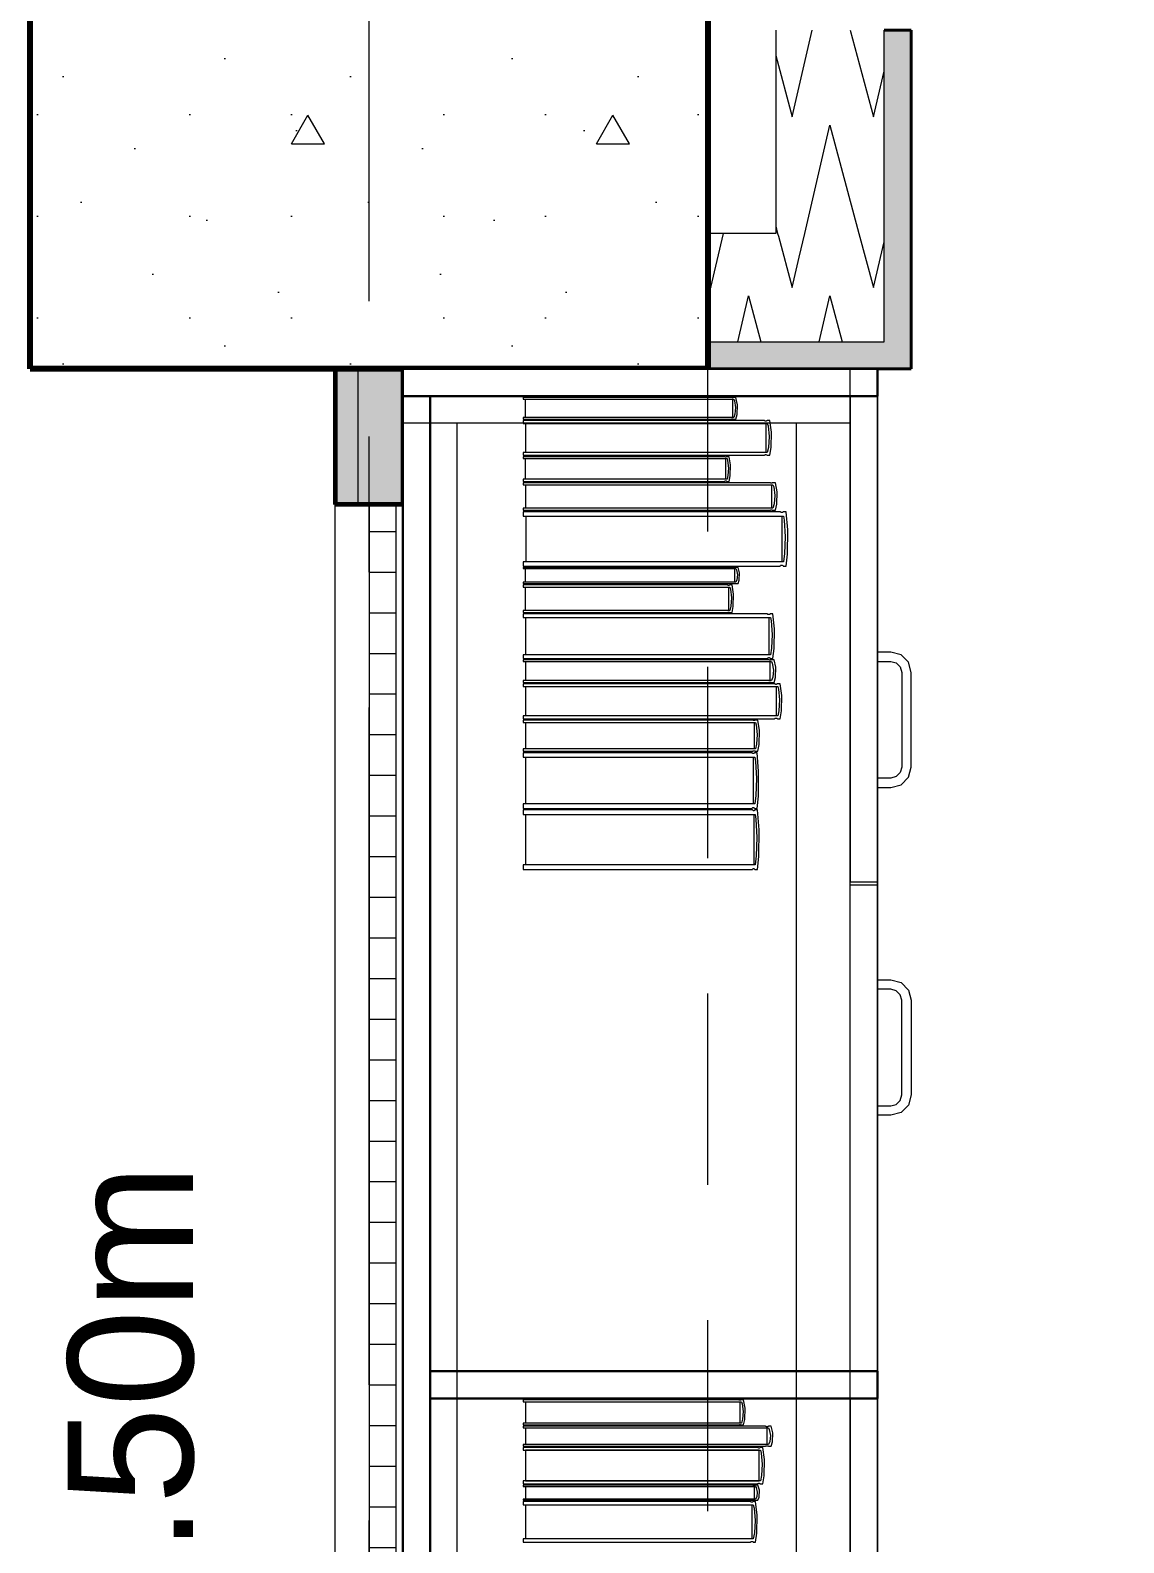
# Model space of a CAD drawing. Header units: inches. Extents: x -38 to 5698, y -33 to 92.
# Drawn here: x 122.57 to 123.377, y 38.133 to 39.25 of the extents above; entities that cross this region are included whole.
import ezdxf

# ---------------------------------------------------------------- set-up
doc = ezdxf.new("R2010")
doc.units = ezdxf.units.IN
doc.header["$MEASUREMENT"] = 0
doc.set_wipeout_variables(frame=1)
for name, pattern in [('Hidden Line', [0.195611, 0.141111, -0.0545]), ('Punto & Raya', [0.65, 0.5, -0.075, 0, -0.075]), ('Wipeout_Contour', [1, 0, -1])]:
    doc.linetypes.add(name, pattern=pattern)
for name, color, linetype in [('02 _ ARQ _ ALB _ Ejes Generales', 7, 'Continuous'), ('02 _ ARQ _ ZON _ Espacio.3D', 7, 'Continuous'), ('08 _ STR _ EXT _ 06 Columnas', 7, 'Continuous'), ('08 _ STR _ EXT _ 09 Vigas', 7, 'Continuous'), ('Acabado - Muros', 7, 'Continuous'), ('Estructura - 04 MURO', 253, 'Continuous'), ('Interior - Mobiliario', 7, 'Continuous'), ('Notas - Etiquetas', 251, 'Continuous')]:
    doc.layers.add(name, color=color, linetype=linetype)
doc.styles.add('Estilo_Generado_4', font='swisse.ttf')

# ---------------------------------------------------------------- blocks, each defined once
blk = doc.blocks.new('*X41', base_point=(804.059, 0))
at = {"layer": 'Estructura - 04 MURO', "color": 9, "linetype": 'Continuous', "lineweight": 5}
for p, q in [((834.681, 39.098), (834.6912, 39.06)), ((834.6912, 39.06), (834.6964, 39.0826)), ((834.7111, 39.02), (834.719, 39.0539)), ((834.719, 39.0539), (834.7281, 39.02))]:
    blk.add_line(p, q, dxfattribs=at)
blk = doc.blocks.new('*X42', base_point=(804.059, 0))
at = {"layer": 'Estructura - 04 MURO', "color": 9, "linetype": 'Continuous', "lineweight": 5}
for p, q in [((834.6804, 39.1), (834.681, 39.098)), ((834.6964, 39.0826), (834.7005, 39.1)), ((834.7404, 39.1), (834.7512, 39.06)), ((834.7512, 39.06), (834.759, 39.0938))]:
    blk.add_line(p, q, dxfattribs=at)
blk = doc.blocks.new('*X43', base_point=(804.059, 0))
at = {"layer": 'Estructura - 04 MURO', "color": 9, "linetype": 'Continuous', "lineweight": 5}
for p, q in [((834.6912, 39.186), (834.706, 39.25)), ((834.734, 39.25), (834.7512, 39.186)), ((834.679, 39.2314), (834.6912, 39.186)), ((834.7512, 39.186), (834.759, 39.2198)), ((834.7005, 39.1), (834.719, 39.1799)), ((834.719, 39.1799), (834.7404, 39.1)), ((834.679, 39.1054), (834.6804, 39.1))]:
    blk.add_line(p, q, dxfattribs=at)
blk = doc.blocks.new('*X44', base_point=(804.059, 0))
at = {"layer": 'Estructura - 04 MURO', "color": 9, "linetype": 'Continuous', "lineweight": 5}
for p, q in [((834.6312, 39.06), (834.6405, 39.1)), ((834.629, 39.068), (834.6312, 39.06)), ((834.6511, 39.02), (834.659, 39.0539)), ((834.659, 39.0539), (834.6681, 39.02))]:
    blk.add_line(p, q, dxfattribs=at)

msp = doc.modelspace()

# ---------------------------------------------------------------- hatches: boundary and pattern name
at = {"layer": '08 _ STR _ EXT _ 06 Columnas', "linetype": 'Continuous', "lineweight": 9}
h = msp.add_hatch(dxfattribs=at)
h.set_pattern_fill('HORMIGÓN_EN_MASA_0002', style=0, pattern_type=2)
h.set_pattern_definition([(0, (92.5, 3e-09), (0, 0.3897114), [0.024375, -0.200625]), (0, (92.6125, 0.19486), (0, 0.3897114), [0.024375, -0.200625]), (60, (92.5, 3e-09), (-0.3375, 0.1948557), [0.024375, -0.200625]), (60, (92.725, 3e-09), (-0.3375, 0.1948557), [0.024375, -0.200625]), (120, (92.5244, 3e-09), (0.3375, 0.1948557), [0.024375, -0.200625]), (120, (92.7494, 3e-09), (0.3375, 0.1948557), [0.024375, -0.200625]), (0, (92.500015, 0.0375), (0, 0.075), [0, -0.075, 0, -0.1125]), (45, (92.537515, 0.0375), (-0.05303301, 0.05303301), [0, -0.05625, 0, -0.09375])])
h.paths.add_polyline_path([(122.57, 39), (123.07, 39), (123.07, 39.4), (123.47, 39.4), (123.47, 39.9), (122.57, 39.9)])
at = {"layer": 'Estructura - 04 MURO', "linetype": 'Continuous', "lineweight": 9}
for points in [[(123.22, 39.02), (123.22, 39.25), (123.2, 39.25), (123.2, 39.02)], [(123.2, 39.02), (123.07, 39.02), (123.07, 39), (123.2, 39)], [(123.2, 39.02), (123.2, 39), (123.22, 39)], [(123.2, 39.02), (123.22, 39), (123.22, 39.02)]]:
    msp.add_hatch(color=252, dxfattribs=at).paths.add_polyline_path(points)

# ---------------------------------------------------------------- linework, layer by layer
at = {"layer": '02 _ ARQ _ ZON _ Espacio.3D', "color": 254, "linetype": 'Continuous', "lineweight": 0, "flags": 128}
for points in [[(115.57, 30.8002), (116.07, 30.8001), (116.07, 30.2), (116.67, 30.1999), (116.67, 29.7), (122.57, 29.7), (122.57, 30.2), (122.57, 30.6), (122.812, 30.6), (122.812, 39), (122.57, 39), (122.57, 39.75), (116.07, 39.75), (116.07, 39.65), (116.07, 39), (115.57, 39)], [(136.57, 39.4), (130.07, 39.4), (130.07, 39), (129.57, 39), (129.57, 39.4), (129.37, 39.4), (129.37, 39.65), (126.5479, 39.65), (126.5479, 39.4), (123.07, 39.4), (123.07, 39), (122.845, 39), (122.845, 30.6), (123.07, 30.6), (123.07, 30.1999), (123.07, 29.75), (129.57, 29.75), (129.57, 30.6), (130.07, 30.6), (130.07, 29.75), (135.97, 29.75)]]:
    msp.add_lwpolyline(points, dxfattribs=at)
at = {"layer": '08 _ STR _ EXT _ 06 Columnas', "color": 7, "linetype": 'Continuous', "lineweight": 80, "flags": 128}
msp.add_lwpolyline([(122.57, 39), (122.57, 39.9), (123.47, 39.9), (123.47, 39.4), (123.07, 39.4), (123.07, 39)], close=True, dxfattribs=at)
at = {"layer": 'Acabado - Muros', "color": 7, "linetype": 'Continuous', "lineweight": 60}
msp.add_line((122.845, 39), (122.795, 39), dxfattribs=at)
at = {"layer": 'Estructura - 04 MURO', "color": 143, "linetype": 'Continuous', "lineweight": 5}
for p, q in [((123.2, 39.1), (123.2, 39.25)), ((123.2, 39.02), (123.2, 39.1)), ((123.07, 39.02), (123.12, 39.02)), ((123.12, 39.02), (123.2, 39.02)), ((123.12, 39.02), (123.2, 39.02))]:
    msp.add_line(p, q, dxfattribs=at)
at = {"layer": 'Estructura - 04 MURO', "color": 143, "linetype": 'Continuous', "lineweight": 5, "flags": 128}
for points in [[(123.12, 39.25), (123.12, 39.1)], [(123.12, 39.1), (123.07, 39.1)]]:
    msp.add_lwpolyline(points, dxfattribs=at)
at = {"layer": 'Estructura - 04 MURO', "color": 7, "linetype": 'Continuous', "lineweight": 40, "flags": 128}
for points in [[(123.22, 39.25), (123.2, 39.25)], [(123.22, 39), (123.22, 39.25)], [(123.07, 39), (123.2, 39)], [(123.22, 39), (123.2, 39)]]:
    msp.add_lwpolyline(points, dxfattribs=at)
at = {"layer": 'Interior - Mobiliario', "color": 175, "linetype": 'Continuous', "lineweight": 13}
for p, q in [((122.865, 38.98), (122.865, 37.52)), ((123.175, 38.98), (122.865, 38.98)), ((123.175, 37.52), (123.175, 38.98)), ((123.0903, 38.9715), (123.0899, 38.9666)), ((123.0916, 38.9664), (123.0918, 38.9736)), ((123.135, 38.96), (122.885, 38.96)), ((123.0891, 38.9642), (122.9337, 38.9642)), ((122.9337, 38.9642), (122.9337, 38.9629)), ((122.9337, 38.9629), (123.0873, 38.9629)), ((123.1116, 38.9619), (122.9337, 38.9619)), ((122.9337, 38.9619), (122.9337, 38.9598)), ((122.9337, 38.9598), (123.1138, 38.9598)), ((122.9355, 38.9598), (122.9355, 38.9383)), ((123.0873, 38.9629), (123.0874, 38.963)), ((123.0874, 38.963), (123.0876, 38.9631)), ((123.0876, 38.9631), (123.0878, 38.9631)), ((123.0878, 38.9631), (123.088, 38.9632)), ((123.088, 38.9632), (123.0883, 38.9632)), ((123.0883, 38.9632), (123.0885, 38.9631)), ((123.0885, 38.9631), (123.0887, 38.963)), ((123.0887, 38.963), (123.0889, 38.9629)), ((123.0889, 38.9629), (123.089, 38.9629)), ((123.089, 38.9629), (123.0907, 38.9629)), ((123.0899, 38.9666), (123.0891, 38.9642)), ((123.0907, 38.9629), (123.0916, 38.9664)), ((123.1117, 38.9618), (123.1116, 38.9619)), ((123.112, 38.9616), (123.1117, 38.9618)), ((123.1122, 38.9615), (123.112, 38.9616)), ((123.1125, 38.9615), (123.1122, 38.9615)), ((123.1128, 38.9615), (123.1125, 38.9615)), ((123.113, 38.9615), (123.1128, 38.9615)), ((123.1129, 38.9383), (123.1129, 38.9598)), ((123.1133, 38.9616), (123.113, 38.9615)), ((123.1135, 38.9617), (123.1133, 38.9616)), ((123.1137, 38.9619), (123.1135, 38.9617)), ((123.1156, 38.9619), (123.1137, 38.9619)), ((123.1138, 38.9598), (123.1144, 38.9579)), ((123.1144, 38.9579), (123.1151, 38.95)), ((123.1169, 38.9533), (123.1156, 38.9619)), ((123.175, 38.96), (123.135, 38.96)), ((123.1151, 38.95), (123.1147, 38.9421)), ((123.1166, 38.9419), (123.1169, 38.9533)), ((123.1138, 38.9383), (122.9337, 38.9383)), ((122.9337, 38.9383), (122.9337, 38.9362)), ((122.9337, 38.9362), (123.1116, 38.9362)), ((123.0823, 38.9352), (122.9337, 38.9352)), ((122.9337, 38.9352), (122.9337, 38.9338)), ((123.0824, 38.9352), (123.0823, 38.9352)), ((123.0825, 38.9351), (123.0824, 38.9352)), ((123.0828, 38.935), (123.0825, 38.9351)), ((123.083, 38.9349), (123.0828, 38.935)), ((123.0832, 38.9349), (123.083, 38.9349)), ((123.0834, 38.935), (123.0832, 38.9349)), ((123.0836, 38.935), (123.0834, 38.935)), ((123.0838, 38.9351), (123.0836, 38.935)), ((123.084, 38.9352), (123.0838, 38.9351)), ((123.0856, 38.9352), (123.084, 38.9352)), ((123.0866, 38.9292), (123.0856, 38.9352)), ((123.1116, 38.9362), (123.1118, 38.9364)), ((123.1118, 38.9364), (123.112, 38.9365)), ((123.112, 38.9365), (123.1123, 38.9366)), ((123.1123, 38.9366), (123.1125, 38.9367)), ((123.1125, 38.9367), (123.1128, 38.9367)), ((123.1128, 38.9367), (123.1131, 38.9366)), ((123.1131, 38.9366), (123.1133, 38.9365)), ((123.1133, 38.9365), (123.1136, 38.9363)), ((123.1136, 38.9363), (123.1137, 38.9362)), ((123.1137, 38.9362), (123.1156, 38.9362)), ((123.1147, 38.9421), (123.1138, 38.9383)), ((123.1156, 38.9362), (123.1166, 38.9419)), ((122.9337, 38.9338), (123.0841, 38.9338)), ((122.9352, 38.9338), (122.9352, 38.9185)), ((123.0833, 38.9185), (123.0833, 38.9338)), ((123.0841, 38.9338), (123.0845, 38.9324)), ((123.0845, 38.9324), (123.0852, 38.9268)), ((123.0852, 38.9268), (123.0848, 38.9212)), ((123.0864, 38.921), (123.0866, 38.9292)), ((123.0841, 38.9185), (122.9337, 38.9185)), ((122.9337, 38.9185), (122.9337, 38.917)), ((122.9337, 38.917), (123.0823, 38.917)), ((123.1158, 38.916), (122.9337, 38.916)), ((122.9337, 38.916), (122.9337, 38.9144)), ((122.9337, 38.9144), (123.118, 38.9144)), ((122.9355, 38.9144), (122.9355, 38.8972)), ((123.0823, 38.917), (123.0824, 38.9171)), ((123.0824, 38.9171), (123.0826, 38.9172)), ((123.0826, 38.9172), (123.0828, 38.9173)), ((123.0828, 38.9173), (123.083, 38.9173)), ((123.083, 38.9173), (123.0832, 38.9173)), ((123.0832, 38.9173), (123.0835, 38.9173)), ((123.0835, 38.9173), (123.0837, 38.9172)), ((123.0837, 38.9172), (123.0839, 38.9171)), ((123.0839, 38.9171), (123.084, 38.917)), ((123.084, 38.917), (123.0856, 38.917)), ((123.0848, 38.9212), (123.0841, 38.9185)), ((123.0856, 38.917), (123.0864, 38.921)), ((123.1159, 38.916), (123.1158, 38.916)), ((123.1161, 38.9158), (123.1159, 38.916)), ((123.1164, 38.9157), (123.1161, 38.9158)), ((123.1167, 38.9157), (123.1164, 38.9157)), ((123.1169, 38.9157), (123.1167, 38.9157)), ((123.1172, 38.9157), (123.1169, 38.9157)), ((123.1171, 38.8972), (123.1171, 38.9144)), ((123.1175, 38.9158), (123.1172, 38.9157)), ((123.1177, 38.9159), (123.1175, 38.9158)), ((123.1179, 38.916), (123.1177, 38.9159)), ((123.1199, 38.916), (123.1179, 38.916)), ((123.118, 38.9144), (123.1186, 38.9129)), ((123.1186, 38.9129), (123.1194, 38.9066)), ((123.1211, 38.9092), (123.1199, 38.916)), ((123.1194, 38.9066), (123.1189, 38.9003)), ((123.1209, 38.9001), (123.1211, 38.9092)), ((123.118, 38.8972), (122.9337, 38.8972)), ((122.9337, 38.8972), (122.9337, 38.8956)), ((122.9337, 38.8956), (123.1158, 38.8956)), ((123.1234, 38.8946), (122.9337, 38.8946)), ((122.9337, 38.8946), (122.9337, 38.8914)), ((122.9337, 38.8914), (123.1257, 38.8914)), ((122.9356, 38.8914), (122.9356, 38.8577)), ((123.1158, 38.8956), (123.116, 38.8957)), ((123.116, 38.8957), (123.1162, 38.8958)), ((123.1162, 38.8958), (123.1165, 38.8959)), ((123.1165, 38.8959), (123.1167, 38.8959)), ((123.1167, 38.8959), (123.117, 38.8959)), ((123.117, 38.8959), (123.1173, 38.8959)), ((123.1173, 38.8959), (123.1175, 38.8958)), ((123.1175, 38.8958), (123.1178, 38.8957)), ((123.1178, 38.8957), (123.1179, 38.8956)), ((123.1179, 38.8956), (123.1199, 38.8956)), ((123.1189, 38.9003), (123.118, 38.8972)), ((123.1199, 38.8956), (123.1209, 38.9001)), ((123.1235, 38.8944), (123.1234, 38.8946)), ((123.1238, 38.8942), (123.1235, 38.8944)), ((123.124, 38.894), (123.1238, 38.8942)), ((123.1243, 38.8939), (123.124, 38.894)), ((123.1246, 38.8939), (123.1243, 38.8939)), ((123.1249, 38.894), (123.1246, 38.8939)), ((123.1248, 38.8577), (123.1248, 38.8914)), ((123.1251, 38.8941), (123.1249, 38.894)), ((123.1254, 38.8944), (123.1251, 38.8941)), ((123.1256, 38.8946), (123.1254, 38.8944)), ((123.1277, 38.8946), (123.1256, 38.8946)), ((123.1257, 38.8914), (123.1263, 38.8883)), ((123.129, 38.8812), (123.1277, 38.8946)), ((123.1263, 38.8883), (123.1271, 38.8761)), ((123.1287, 38.8633), (123.129, 38.8812)), ((123.1271, 38.8761), (123.1266, 38.8637)), ((123.1257, 38.8577), (122.9337, 38.8577)), ((122.9337, 38.8577), (122.9337, 38.8545)), ((123.1266, 38.8637), (123.1257, 38.8577)), ((123.1277, 38.8545), (123.1287, 38.8633)), ((122.9337, 38.8545), (123.1234, 38.8545)), ((123.0888, 38.8535), (122.9337, 38.8535)), ((122.9337, 38.8535), (122.9337, 38.8526)), ((122.9337, 38.8526), (123.0907, 38.8526)), ((122.9352, 38.8526), (122.9352, 38.8425)), ((123.0889, 38.8535), (123.0888, 38.8535)), ((123.0891, 38.8534), (123.0889, 38.8535)), ((123.0893, 38.8534), (123.0891, 38.8534)), ((123.0895, 38.8533), (123.0893, 38.8534)), ((123.0898, 38.8533), (123.0895, 38.8533)), ((123.09, 38.8534), (123.0898, 38.8533)), ((123.0899, 38.8425), (123.0899, 38.8526)), ((123.0902, 38.8534), (123.09, 38.8534)), ((123.0904, 38.8535), (123.0902, 38.8534)), ((123.0906, 38.8535), (123.0904, 38.8535)), ((123.0923, 38.8535), (123.0906, 38.8535)), ((123.0907, 38.8526), (123.0912, 38.8517)), ((123.0912, 38.8517), (123.0918, 38.848)), ((123.0918, 38.848), (123.0914, 38.8443)), ((123.0933, 38.8495), (123.0923, 38.8535)), ((123.0931, 38.8441), (123.0933, 38.8495)), ((123.1234, 38.8545), (123.1236, 38.8548)), ((123.1236, 38.8548), (123.1238, 38.855)), ((123.1238, 38.855), (123.1241, 38.8551)), ((123.1241, 38.8551), (123.1244, 38.8552)), ((123.1244, 38.8552), (123.1247, 38.8552)), ((123.1247, 38.8552), (123.1249, 38.8551)), ((123.1249, 38.8551), (123.1252, 38.8549)), ((123.1252, 38.8549), (123.1254, 38.8547)), ((123.1254, 38.8547), (123.1256, 38.8545)), ((123.1256, 38.8545), (123.1277, 38.8545)), ((123.0907, 38.8425), (122.9337, 38.8425)), ((122.9337, 38.8425), (122.9337, 38.8415)), ((122.9337, 38.8415), (123.0888, 38.8415)), ((123.0844, 38.8405), (122.9337, 38.8405)), ((122.9337, 38.8405), (122.9337, 38.8389)), ((122.9337, 38.8389), (123.0862, 38.8389)), ((122.9352, 38.8389), (122.9352, 38.8217)), ((123.0845, 38.8404), (123.0844, 38.8405)), ((123.0847, 38.8403), (123.0845, 38.8404)), ((123.0849, 38.8402), (123.0847, 38.8403)), ((123.0851, 38.8402), (123.0849, 38.8402)), ((123.0853, 38.8402), (123.0851, 38.8402)), ((123.0855, 38.8402), (123.0853, 38.8402)), ((123.0858, 38.8403), (123.0855, 38.8402)), ((123.0855, 38.8217), (123.0855, 38.8389)), ((123.086, 38.8404), (123.0858, 38.8403)), ((123.0861, 38.8405), (123.086, 38.8404)), ((123.0878, 38.8405), (123.0861, 38.8405)), ((123.0862, 38.8389), (123.0867, 38.8373)), ((123.0867, 38.8373), (123.0873, 38.8311)), ((123.0888, 38.8337), (123.0878, 38.8405)), ((123.0886, 38.8246), (123.0888, 38.8337)), ((123.0888, 38.8415), (123.0889, 38.8416)), ((123.0889, 38.8416), (123.0891, 38.8416)), ((123.0891, 38.8416), (123.0894, 38.8417)), ((123.0894, 38.8417), (123.0896, 38.8417)), ((123.0896, 38.8417), (123.0898, 38.8417)), ((123.0898, 38.8417), (123.09, 38.8417)), ((123.09, 38.8417), (123.0903, 38.8416)), ((123.0903, 38.8416), (123.0905, 38.8415)), ((123.0905, 38.8415), (123.0906, 38.8415)), ((123.0906, 38.8415), (123.0923, 38.8415)), ((123.0914, 38.8443), (123.0907, 38.8425)), ((123.0923, 38.8415), (123.0931, 38.8441)), ((123.0869, 38.8248), (123.0862, 38.8217)), ((123.0873, 38.8311), (123.0869, 38.8248)), ((123.0878, 38.8201), (123.0886, 38.8246)), ((123.0862, 38.8217), (122.9337, 38.8217)), ((122.9337, 38.8217), (122.9337, 38.8201)), ((122.9337, 38.8201), (123.0844, 38.8201)), ((123.1139, 38.8191), (122.9337, 38.8191)), ((122.9337, 38.8191), (122.9337, 38.8165)), ((122.9337, 38.8165), (123.1161, 38.8165)), ((122.9355, 38.8165), (122.9355, 38.7889)), ((123.0844, 38.8201), (123.0845, 38.8202)), ((123.0845, 38.8202), (123.0847, 38.8203)), ((123.0847, 38.8203), (123.0849, 38.8204)), ((123.0849, 38.8204), (123.0851, 38.8205)), ((123.0851, 38.8205), (123.0854, 38.8205)), ((123.0854, 38.8205), (123.0856, 38.8204)), ((123.0856, 38.8204), (123.0858, 38.8203)), ((123.0858, 38.8203), (123.086, 38.8202)), ((123.086, 38.8202), (123.0861, 38.8201)), ((123.0861, 38.8201), (123.0878, 38.8201)), ((123.114, 38.819), (123.1139, 38.8191)), ((123.1143, 38.8188), (123.114, 38.819)), ((123.1145, 38.8187), (123.1143, 38.8188)), ((123.1148, 38.8186), (123.1145, 38.8187)), ((123.1151, 38.8186), (123.1148, 38.8186)), ((123.1153, 38.8186), (123.1151, 38.8186)), ((123.1152, 38.7889), (123.1152, 38.8165)), ((123.1156, 38.8188), (123.1153, 38.8186)), ((123.1158, 38.8189), (123.1156, 38.8188)), ((123.116, 38.8191), (123.1158, 38.8189)), ((123.118, 38.8191), (123.116, 38.8191)), ((123.1161, 38.8165), (123.1167, 38.814)), ((123.1167, 38.814), (123.1175, 38.804)), ((123.1192, 38.8082), (123.118, 38.8191)), ((123.1175, 38.804), (123.117, 38.7939)), ((123.119, 38.7935), (123.1192, 38.8082)), ((123.1161, 38.7889), (122.9337, 38.7889)), ((122.9337, 38.7889), (122.9337, 38.7863)), ((123.117, 38.7939), (123.1161, 38.7889)), ((123.118, 38.7863), (123.119, 38.7935)), ((123.205, 38.791), (123.195, 38.791)), ((123.195, 38.791), (123.195, 38.784)), ((123.2125, 38.789), (123.205, 38.791)), ((123.218, 38.7835), (123.2125, 38.789)), ((122.9337, 38.7863), (123.1139, 38.7863)), ((123.1147, 38.7853), (122.9337, 38.7853)), ((122.9337, 38.7853), (122.9337, 38.784)), ((122.9337, 38.784), (123.117, 38.784)), ((122.9355, 38.784), (122.9355, 38.7699)), ((123.1139, 38.7863), (123.1141, 38.7865)), ((123.1141, 38.7865), (123.1143, 38.7867)), ((123.1143, 38.7867), (123.1146, 38.7868)), ((123.1146, 38.7868), (123.1149, 38.7869)), ((123.1148, 38.7853), (123.1147, 38.7853)), ((123.1151, 38.7852), (123.1148, 38.7853)), ((123.1149, 38.7869), (123.1151, 38.7869)), ((123.1151, 38.7869), (123.1154, 38.7868)), ((123.1153, 38.7851), (123.1151, 38.7852)), ((123.1156, 38.785), (123.1153, 38.7851)), ((123.1154, 38.7868), (123.1157, 38.7866)), ((123.1159, 38.785), (123.1156, 38.785)), ((123.1157, 38.7866), (123.1159, 38.7864)), ((123.1159, 38.7864), (123.116, 38.7863)), ((123.1161, 38.7851), (123.1159, 38.785)), ((123.116, 38.7863), (123.118, 38.7863)), ((123.116, 38.7699), (123.116, 38.784)), ((123.1164, 38.7851), (123.1161, 38.7851)), ((123.1166, 38.7852), (123.1164, 38.7851)), ((123.1168, 38.7853), (123.1166, 38.7852)), ((123.1188, 38.7853), (123.1168, 38.7853)), ((123.117, 38.784), (123.1175, 38.7827)), ((123.1175, 38.7827), (123.1183, 38.7776)), ((123.1183, 38.7776), (123.1178, 38.7724)), ((123.1201, 38.7797), (123.1188, 38.7853)), ((123.1198, 38.7722), (123.1201, 38.7797)), ((123.195, 38.784), (123.205, 38.784)), ((123.205, 38.784), (123.209, 38.7829)), ((123.209, 38.7829), (123.2119, 38.78)), ((123.2119, 38.78), (123.213, 38.776)), ((123.22, 38.776), (123.218, 38.7835)), ((123.117, 38.7699), (122.9337, 38.7699)), ((122.9337, 38.7699), (122.9337, 38.7686)), ((122.9337, 38.7686), (123.1147, 38.7686)), ((123.1192, 38.7676), (122.9337, 38.7676)), ((122.9337, 38.7676), (122.9337, 38.7655)), ((123.1147, 38.7686), (123.1149, 38.7686)), ((123.1149, 38.7686), (123.1151, 38.7687)), ((123.1151, 38.7687), (123.1154, 38.7688)), ((123.1154, 38.7688), (123.1157, 38.7688)), ((123.1157, 38.7688), (123.1159, 38.7688)), ((123.1159, 38.7688), (123.1162, 38.7688)), ((123.1162, 38.7688), (123.1165, 38.7687)), ((123.1165, 38.7687), (123.1167, 38.7686)), ((123.1167, 38.7686), (123.1168, 38.7686)), ((123.1168, 38.7686), (123.1188, 38.7686)), ((123.1178, 38.7724), (123.117, 38.7699)), ((123.1188, 38.7686), (123.1198, 38.7722)), ((123.1193, 38.7675), (123.1192, 38.7676)), ((123.1195, 38.7673), (123.1193, 38.7675)), ((123.1198, 38.7672), (123.1195, 38.7673)), ((123.1201, 38.7671), (123.1198, 38.7672)), ((123.1203, 38.7671), (123.1201, 38.7671)), ((123.1206, 38.7672), (123.1203, 38.7671)), ((123.1209, 38.7673), (123.1206, 38.7672)), ((123.1211, 38.7674), (123.1209, 38.7673)), ((123.1213, 38.7676), (123.1211, 38.7674)), ((123.1234, 38.7676), (123.1213, 38.7676)), ((123.1246, 38.759), (123.1234, 38.7676)), ((123.213, 38.776), (123.213, 38.706)), ((123.22, 38.706), (123.22, 38.776)), ((122.9337, 38.7655), (123.1215, 38.7655)), ((122.9355, 38.7655), (122.9355, 38.7439)), ((123.1205, 38.7439), (123.1205, 38.7655)), ((123.1215, 38.7655), (123.122, 38.7635)), ((123.122, 38.7635), (123.1228, 38.7557)), ((123.1228, 38.7557), (123.1223, 38.7477)), ((123.1244, 38.7475), (123.1246, 38.759)), ((123.1223, 38.7477), (123.1215, 38.7439)), ((123.1234, 38.7418), (123.1244, 38.7475)), ((123.1215, 38.7439), (122.9337, 38.7439)), ((122.9337, 38.7439), (122.9337, 38.7418)), ((122.9337, 38.7418), (123.1192, 38.7418)), ((123.1031, 38.7408), (122.9337, 38.7408)), ((122.9337, 38.7408), (122.9337, 38.739)), ((122.9337, 38.739), (123.1051, 38.739)), ((122.9354, 38.739), (122.9354, 38.7196)), ((123.1032, 38.7407), (123.1031, 38.7408)), ((123.1034, 38.7406), (123.1032, 38.7407)), ((123.1036, 38.7405), (123.1034, 38.7406)), ((123.1039, 38.7404), (123.1036, 38.7405)), ((123.1041, 38.7404), (123.1039, 38.7404)), ((123.1044, 38.7405), (123.1041, 38.7404)), ((123.1043, 38.7196), (123.1043, 38.739)), ((123.1046, 38.7406), (123.1044, 38.7405)), ((123.1048, 38.7407), (123.1046, 38.7406)), ((123.105, 38.7408), (123.1048, 38.7407)), ((123.1069, 38.7408), (123.105, 38.7408)), ((123.1051, 38.739), (123.1056, 38.7372)), ((123.1056, 38.7372), (123.1064, 38.7301)), ((123.108, 38.7331), (123.1069, 38.7408)), ((123.1078, 38.7228), (123.108, 38.7331)), ((123.1192, 38.7418), (123.1193, 38.742)), ((123.1193, 38.742), (123.1196, 38.7421)), ((123.1196, 38.7421), (123.1199, 38.7422)), ((123.1199, 38.7422), (123.1201, 38.7422)), ((123.1201, 38.7422), (123.1204, 38.7422)), ((123.1204, 38.7422), (123.1207, 38.7422)), ((123.1207, 38.7422), (123.1209, 38.7421)), ((123.1209, 38.7421), (123.1212, 38.7419)), ((123.1212, 38.7419), (123.1213, 38.7418)), ((123.1213, 38.7418), (123.1234, 38.7418)), ((123.1059, 38.723), (123.1051, 38.7196)), ((123.1064, 38.7301), (123.1059, 38.723)), ((123.1069, 38.7177), (123.1078, 38.7228)), ((123.1051, 38.7196), (122.9337, 38.7196)), ((122.9337, 38.7196), (122.9337, 38.7177)), ((122.9337, 38.7177), (123.1031, 38.7177)), ((123.1025, 38.7167), (122.9337, 38.7167)), ((122.9337, 38.7167), (122.9337, 38.7134)), ((122.9337, 38.7134), (123.1045, 38.7134)), ((122.9354, 38.7134), (122.9354, 38.6789)), ((123.1026, 38.7166), (123.1025, 38.7167)), ((123.1028, 38.7163), (123.1026, 38.7166)), ((123.103, 38.7161), (123.1028, 38.7163)), ((123.1033, 38.716), (123.103, 38.7161)), ((123.1031, 38.7177), (123.1032, 38.7178)), ((123.1032, 38.7178), (123.1034, 38.718)), ((123.1035, 38.716), (123.1033, 38.716)), ((123.1034, 38.718), (123.1037, 38.7181)), ((123.1038, 38.7161), (123.1035, 38.716)), ((123.1037, 38.7181), (123.1039, 38.7181)), ((123.1037, 38.6789), (123.1037, 38.7134)), ((123.104, 38.7163), (123.1038, 38.7161)), ((123.1039, 38.7181), (123.1042, 38.7181)), ((123.1043, 38.7165), (123.104, 38.7163)), ((123.1042, 38.7181), (123.1044, 38.718)), ((123.1044, 38.7167), (123.1043, 38.7165)), ((123.1044, 38.718), (123.1047, 38.718)), ((123.1063, 38.7167), (123.1044, 38.7167)), ((123.1045, 38.7134), (123.1051, 38.7103)), ((123.1047, 38.718), (123.1049, 38.7178)), ((123.1049, 38.7178), (123.105, 38.7177)), ((123.105, 38.7177), (123.1069, 38.7177)), ((123.1074, 38.703), (123.1063, 38.7167)), ((123.1051, 38.7103), (123.1058, 38.6977)), ((123.1072, 38.6846), (123.1074, 38.703)), ((123.2119, 38.702), (123.209, 38.6991)), ((123.213, 38.706), (123.2119, 38.702)), ((123.218, 38.6985), (123.22, 38.706)), ((123.1058, 38.6977), (123.1053, 38.685)), ((123.195, 38.698), (123.195, 38.691)), ((123.205, 38.698), (123.195, 38.698)), ((123.195, 38.691), (123.205, 38.691)), ((123.209, 38.6991), (123.205, 38.698)), ((123.205, 38.691), (123.2125, 38.693)), ((123.2125, 38.693), (123.218, 38.6985)), ((123.1045, 38.6789), (122.9337, 38.6789)), ((122.9337, 38.6789), (122.9337, 38.6756)), ((123.1053, 38.685), (123.1045, 38.6789)), ((123.1063, 38.6756), (123.1072, 38.6846)), ((122.9337, 38.6756), (123.1025, 38.6756)), ((123.1028, 38.6746), (122.9337, 38.6746)), ((122.9337, 38.6746), (122.9337, 38.671)), ((122.9337, 38.671), (123.1049, 38.671)), ((122.9354, 38.671), (122.9354, 38.6339)), ((123.1025, 38.6756), (123.1026, 38.6758)), ((123.1026, 38.6758), (123.1028, 38.676)), ((123.1028, 38.676), (123.1031, 38.6762)), ((123.1029, 38.6744), (123.1028, 38.6746)), ((123.1031, 38.6741), (123.1029, 38.6744)), ((123.1031, 38.6762), (123.1033, 38.6763)), ((123.1034, 38.6739), (123.1031, 38.6741)), ((123.1033, 38.6763), (123.1036, 38.6762)), ((123.1036, 38.6738), (123.1034, 38.6739)), ((123.1036, 38.6762), (123.1038, 38.6761)), ((123.1039, 38.6738), (123.1036, 38.6738)), ((123.1038, 38.6761), (123.1041, 38.676)), ((123.1041, 38.6739), (123.1039, 38.6738)), ((123.104, 38.6339), (123.104, 38.671)), ((123.1041, 38.676), (123.1043, 38.6757)), ((123.1044, 38.6741), (123.1041, 38.6739)), ((123.1043, 38.6757), (123.1044, 38.6756)), ((123.1044, 38.6756), (123.1063, 38.6756)), ((123.1046, 38.6743), (123.1044, 38.6741)), ((123.1047, 38.6746), (123.1046, 38.6743)), ((123.1066, 38.6746), (123.1047, 38.6746)), ((123.1049, 38.671), (123.1054, 38.6677)), ((123.1054, 38.6677), (123.1061, 38.6541)), ((123.1078, 38.6598), (123.1066, 38.6746)), ((123.1076, 38.6401), (123.1078, 38.6598)), ((123.1061, 38.6541), (123.1057, 38.6405)), ((123.1049, 38.6339), (122.9337, 38.6339)), ((122.9337, 38.6339), (122.9337, 38.6304)), ((123.1057, 38.6405), (123.1049, 38.6339)), ((123.1066, 38.6304), (123.1076, 38.6401)), ((122.9337, 38.6304), (123.1028, 38.6304)), ((123.1028, 38.6304), (123.103, 38.6306)), ((123.103, 38.6306), (123.1032, 38.6309)), ((123.1032, 38.6309), (123.1034, 38.631)), ((123.1034, 38.631), (123.1037, 38.6311)), ((123.1037, 38.6311), (123.1039, 38.6311)), ((123.1039, 38.6311), (123.1042, 38.631)), ((123.1042, 38.631), (123.1044, 38.6308)), ((123.1044, 38.6308), (123.1046, 38.6305)), ((123.1046, 38.6305), (123.1047, 38.6304)), ((123.1047, 38.6304), (123.1066, 38.6304)), ((123.195, 38.621), (123.175, 38.621)), ((123.195, 38.619), (123.175, 38.619)), ((123.195, 38.549), (123.205, 38.549)), ((123.195, 38.542), (123.195, 38.549)), ((123.205, 38.549), (123.2125, 38.547)), ((123.2125, 38.547), (123.218, 38.5415)), ((123.205, 38.542), (123.195, 38.542)), ((123.209, 38.5409), (123.205, 38.542)), ((123.2119, 38.538), (123.209, 38.5409)), ((123.213, 38.534), (123.2119, 38.538)), ((123.213, 38.464), (123.213, 38.534)), ((123.218, 38.5415), (123.22, 38.534)), ((123.22, 38.534), (123.22, 38.464)), ((123.195, 38.456), (123.205, 38.456)), ((123.195, 38.449), (123.195, 38.456)), ((123.205, 38.456), (123.209, 38.4571)), ((123.209, 38.4571), (123.2119, 38.46)), ((123.2119, 38.46), (123.213, 38.464)), ((123.218, 38.4565), (123.2125, 38.451)), ((123.22, 38.464), (123.218, 38.4565)), ((123.205, 38.449), (123.195, 38.449)), ((123.2125, 38.451), (123.205, 38.449)), ((123.0972, 38.2244), (123.0974, 38.2328)), ((123.0947, 38.2218), (122.9337, 38.2218)), ((122.9337, 38.2218), (122.9337, 38.2204)), ((122.9337, 38.2204), (123.0928, 38.2204)), ((123.1126, 38.2194), (122.9337, 38.2194)), ((122.9337, 38.2194), (122.9337, 38.2182)), ((123.0928, 38.2204), (123.0929, 38.2205)), ((123.0929, 38.2205), (123.0931, 38.2206)), ((123.0931, 38.2206), (123.0933, 38.2206)), ((123.0933, 38.2206), (123.0936, 38.2207)), ((123.0936, 38.2207), (123.0938, 38.2207)), ((123.0938, 38.2207), (123.094, 38.2206)), ((123.094, 38.2206), (123.0943, 38.2205)), ((123.0943, 38.2205), (123.0945, 38.2204)), ((123.0945, 38.2204), (123.0946, 38.2204)), ((123.0946, 38.2204), (123.0963, 38.2204)), ((123.0955, 38.2246), (123.0947, 38.2218)), ((123.0959, 38.2304), (123.0955, 38.2246)), ((123.0963, 38.2204), (123.0972, 38.2244)), ((123.1127, 38.2193), (123.1126, 38.2194)), ((123.1129, 38.2192), (123.1127, 38.2193)), ((123.1144, 38.2193), (123.1142, 38.2192)), ((123.1146, 38.2194), (123.1144, 38.2193)), ((123.1166, 38.2194), (123.1146, 38.2194)), ((123.1178, 38.2145), (123.1166, 38.2194)), ((122.9337, 38.2182), (123.1148, 38.2182)), ((122.9355, 38.2182), (122.9355, 38.206)), ((123.1132, 38.2191), (123.1129, 38.2192)), ((123.1134, 38.2191), (123.1132, 38.2191)), ((123.1137, 38.2191), (123.1134, 38.2191)), ((123.114, 38.2191), (123.1137, 38.2191)), ((123.1138, 38.206), (123.1138, 38.2182)), ((123.1142, 38.2192), (123.114, 38.2191)), ((123.1148, 38.2182), (123.1153, 38.2171)), ((123.1156, 38.2082), (123.1148, 38.206)), ((123.1153, 38.2171), (123.1161, 38.2126)), ((123.1161, 38.2126), (123.1156, 38.2082)), ((123.1176, 38.208), (123.1178, 38.2145)), ((123.1148, 38.206), (122.9337, 38.206)), ((122.9337, 38.206), (122.9337, 38.2048)), ((122.9337, 38.2048), (123.1126, 38.2048)), ((123.1067, 38.2038), (122.9337, 38.2038)), ((122.9337, 38.2038), (122.9337, 38.2017)), ((122.9337, 38.2017), (123.1088, 38.2017)), ((123.1079, 38.2017), (122.9354, 38.2017)), ((122.9354, 38.2017), (122.9354, 38.1791)), ((123.1068, 38.2037), (123.1067, 38.2038)), ((123.107, 38.2036), (123.1068, 38.2037)), ((123.1073, 38.2035), (123.107, 38.2036)), ((123.1075, 38.2034), (123.1073, 38.2035)), ((123.1078, 38.2034), (123.1075, 38.2034)), ((123.108, 38.2034), (123.1078, 38.2034)), ((123.1079, 38.1791), (123.1079, 38.2017)), ((123.1083, 38.2035), (123.108, 38.2034)), ((123.1085, 38.2037), (123.1083, 38.2035)), ((123.1086, 38.2038), (123.1085, 38.2037)), ((123.1106, 38.2038), (123.1086, 38.2038)), ((123.1088, 38.2017), (123.1093, 38.1996)), ((123.1093, 38.1996), (123.1101, 38.1914)), ((123.1118, 38.1949), (123.1106, 38.2038)), ((123.1126, 38.2048), (123.1127, 38.2049)), ((123.1127, 38.2049), (123.113, 38.205)), ((123.113, 38.205), (123.1132, 38.2051)), ((123.1132, 38.2051), (123.1135, 38.2051)), ((123.1135, 38.2051), (123.1137, 38.2051)), ((123.1137, 38.2051), (123.114, 38.205)), ((123.114, 38.205), (123.1143, 38.205)), ((123.1143, 38.205), (123.1145, 38.2049)), ((123.1145, 38.2049), (123.1146, 38.2048)), ((123.1146, 38.2048), (123.1166, 38.2048)), ((123.1166, 38.2048), (123.1176, 38.208)), ((123.1101, 38.1914), (123.1096, 38.1831)), ((123.1115, 38.1828), (123.1118, 38.1949)), ((123.1088, 38.1791), (122.9337, 38.1791)), ((122.9337, 38.1791), (122.9337, 38.1769)), ((122.9337, 38.1769), (123.1067, 38.1769)), ((123.1031, 38.1759), (122.9337, 38.1759)), ((122.9337, 38.1759), (122.9337, 38.175)), ((122.9337, 38.175), (123.1052, 38.175)), ((122.9354, 38.1791), (123.1079, 38.1791)), ((122.9354, 38.175), (122.9354, 38.1657)), ((123.1032, 38.1759), (123.1031, 38.1759)), ((123.1034, 38.1758), (123.1032, 38.1759)), ((123.1037, 38.1757), (123.1034, 38.1758)), ((123.1039, 38.1757), (123.1037, 38.1757)), ((123.1042, 38.1757), (123.1039, 38.1757)), ((123.1044, 38.1757), (123.1042, 38.1757)), ((123.1043, 38.1657), (123.1043, 38.175)), ((123.1047, 38.1758), (123.1044, 38.1757)), ((123.1049, 38.1758), (123.1047, 38.1758)), ((123.105, 38.1759), (123.1049, 38.1758)), ((123.1069, 38.1759), (123.105, 38.1759)), ((123.1052, 38.175), (123.1057, 38.1742)), ((123.1067, 38.1769), (123.1068, 38.1771)), ((123.1068, 38.1771), (123.1071, 38.1772)), ((123.1081, 38.1722), (123.1069, 38.1759)), ((123.1071, 38.1772), (123.1073, 38.1773)), ((123.1073, 38.1773), (123.1076, 38.1774)), ((123.1076, 38.1774), (123.1078, 38.1774)), ((123.1078, 38.1774), (123.1081, 38.1773)), ((123.1081, 38.1773), (123.1083, 38.1772)), ((123.1083, 38.1772), (123.1086, 38.177)), ((123.1086, 38.177), (123.1086, 38.1769)), ((123.1086, 38.1769), (123.1106, 38.1769)), ((123.1096, 38.1831), (123.1088, 38.1791)), ((123.1106, 38.1769), (123.1115, 38.1828)), ((123.1052, 38.1657), (122.9337, 38.1657)), ((122.9337, 38.1657), (122.9337, 38.1648)), ((122.9337, 38.1648), (123.1031, 38.1648)), ((123.1015, 38.1638), (122.9337, 38.1638)), ((122.9337, 38.1638), (122.9337, 38.1614)), ((123.1016, 38.1637), (123.1015, 38.1638)), ((123.1018, 38.1635), (123.1016, 38.1637)), ((123.102, 38.1634), (123.1018, 38.1635)), ((123.103, 38.1635), (123.1028, 38.1633)), ((123.1032, 38.1636), (123.103, 38.1635)), ((123.1031, 38.1648), (123.1033, 38.1649)), ((123.1034, 38.1638), (123.1032, 38.1636)), ((123.1033, 38.1649), (123.1035, 38.1649)), ((123.1052, 38.1638), (123.1034, 38.1638)), ((123.1035, 38.1649), (123.1037, 38.165)), ((123.1037, 38.165), (123.104, 38.165)), ((123.104, 38.165), (123.1042, 38.165)), ((123.1042, 38.165), (123.1045, 38.165)), ((123.1045, 38.165), (123.1047, 38.1649)), ((123.1047, 38.1649), (123.1049, 38.1648)), ((123.1049, 38.1648), (123.105, 38.1648)), ((123.105, 38.1648), (123.1069, 38.1648)), ((123.106, 38.1673), (123.1052, 38.1657)), ((123.1064, 38.1538), (123.1052, 38.1638)), ((123.1057, 38.1742), (123.1064, 38.1708)), ((123.1064, 38.1708), (123.106, 38.1673)), ((123.1069, 38.1648), (123.1079, 38.1672)), ((123.1079, 38.1672), (123.1081, 38.1722)), ((122.9337, 38.1614), (123.1035, 38.1614)), ((122.9354, 38.1614), (122.9354, 38.1363)), ((123.1023, 38.1633), (123.102, 38.1634)), ((123.1025, 38.1633), (123.1023, 38.1633)), ((123.1028, 38.1633), (123.1025, 38.1633)), ((123.1027, 38.1363), (123.1027, 38.1614)), ((123.1035, 38.1614), (123.104, 38.1591)), ((123.104, 38.1591), (123.1048, 38.15)), ((123.1062, 38.1405), (123.1064, 38.1538)), ((123.1048, 38.15), (123.1043, 38.1408)), ((123.1035, 38.1363), (122.9337, 38.1363)), ((122.9337, 38.1363), (122.9337, 38.134)), ((122.9337, 38.134), (123.1015, 38.134)), ((123.1015, 38.134), (123.1016, 38.1341)), ((123.1016, 38.1341), (123.1018, 38.1343)), ((123.1018, 38.1343), (123.1021, 38.1344)), ((123.1021, 38.1344), (123.1023, 38.1345)), ((123.1023, 38.1345), (123.1026, 38.1345)), ((123.1026, 38.1345), (123.1028, 38.1344)), ((123.1028, 38.1344), (123.1031, 38.1343)), ((123.1031, 38.1343), (123.1033, 38.1341)), ((123.1033, 38.1341), (123.1034, 38.134)), ((123.1034, 38.134), (123.1052, 38.134)), ((123.1043, 38.1408), (123.1035, 38.1363)), ((123.1052, 38.134), (123.1062, 38.1405))]:
    msp.add_line(p, q, dxfattribs=at)

# ---------------------------------------------------------------- block references
at = {"layer": 'Estructura - 04 MURO', "color": 7, "lineweight": 80}
for name in ['*X43', '*X44', '*X42', '*X41']:
    msp.add_blockref(name, (92.5, 0), dxfattribs=at)

# ---------------------------------------------------------------- texts
at = {"layer": 'Notas - Etiquetas', "color": 8, "linetype": 'Continuous', "lineweight": 13, "insert": (122.5976, 37.1347), "char_height": 0.0925, "attachment_point": 1, "rotation": 90, "style": 'Estilo_Generado_4'}
msp.add_mtext('\\A1;{\\pql;\\fSwis721 Ex BT|b0|i0|c0|p34;VIGA-101\\fSwis721 Ex BT|b0|i0|c0|p34; \\fSwis721 Ex BT|b0|i0|c0|p34;0.60\\fSwis721 Ex BT|b0|i0|c0|p34;x\\fSwis721 Ex BT|b0|i0|c0|p34;0.50\\fSwis721 Ex BT|b0|i0|c0|p34;m}', dxfattribs=at)

# ---------------------------------------------------------------- next in the draw order: wipeouts: each hides what was drawn before it
at = {"color": 254, "linetype": 'Wipeout_Contour', "lineweight": 0, "ltscale": 5011.628775}
msp.add_wipeout([(122.795, 38.9), (122.795, 37), (122.812, 37), (122.812, 37.0165), (122.845, 37.0165), (122.845, 38.9)], dxfattribs=at).dxf.layer = 'Acabado - Muros'
at = {"color": 254, "linetype": 'Wipeout_Contour', "lineweight": 0, "ltscale": 3341.860824}
msp.add_wipeout([(123.195, 38.24), (123.195, 38.26), (122.865, 38.26), (122.865, 38.24)], dxfattribs=at).dxf.layer = 'Interior - Mobiliario'

# ---------------------------------------------------------------- next in the draw order: linework, layer by layer
at = {"layer": 'Acabado - Muros', "color": 7, "linetype": 'Continuous', "lineweight": 60}
msp.add_line((122.795, 39), (122.795, 38.9), dxfattribs=at)
at = {"layer": 'Acabado - Muros', "color": 251, "linetype": 'Continuous', "lineweight": 13, "flags": 128}
for points in [[(122.795, 34.85), (122.795, 37), (122.795, 38.9)], [(122.845, 37.0165), (122.845, 38.9)]]:
    msp.add_lwpolyline(points, dxfattribs=at)
at = {"layer": 'Interior - Mobiliario', "color": 175, "linetype": 'Continuous', "lineweight": 13}
for p, q in [((122.885, 37.54), (122.885, 38.96)), ((123.135, 38.96), (123.135, 37.54)), ((123.175, 37.54), (123.175, 38.96)), ((123.175, 38.26), (123.175, 38.619)), ((123.195, 38.26), (123.195, 38.619)), ((122.865, 38.26), (122.865, 38.24)), ((123.195, 38.26), (122.865, 38.26)), ((123.195, 38.26), (123.175, 38.26)), ((123.195, 38.24), (123.195, 38.26)), ((123.195, 38.24), (123.195, 38.26)), ((122.865, 38.24), (123.195, 38.24)), ((123.0928, 38.239), (122.9337, 38.239)), ((122.9337, 38.239), (122.9337, 38.2375)), ((122.9337, 38.2375), (123.0947, 38.2375)), ((122.9353, 38.2375), (122.9353, 38.2218)), ((123.0929, 38.2389), (123.0928, 38.239)), ((123.0931, 38.2388), (123.0929, 38.2389)), ((123.0933, 38.2387), (123.0931, 38.2388)), ((123.0935, 38.2387), (123.0933, 38.2387)), ((123.0938, 38.2387), (123.0935, 38.2387)), ((123.094, 38.2387), (123.0938, 38.2387)), ((123.0939, 38.2218), (123.0939, 38.2375)), ((123.0942, 38.2388), (123.094, 38.2387)), ((123.0944, 38.2389), (123.0942, 38.2388)), ((123.0946, 38.239), (123.0944, 38.2389)), ((123.0963, 38.239), (123.0946, 38.239)), ((123.0947, 38.2375), (123.0952, 38.2361)), ((123.0952, 38.2361), (123.0959, 38.2304)), ((123.0974, 38.2328), (123.0963, 38.239)), ((123.175, 38.24), (123.175, 37.881)), ((123.195, 38.24), (123.175, 38.24)), ((123.195, 38.24), (123.195, 37.881))]:
    msp.add_line(p, q, dxfattribs=at)
at = {"layer": 'Interior - Mobiliario', "color": 175, "linetype": 'Continuous', "lineweight": 30}
for p, q in [((123.195, 38.26), (122.865, 38.26)), ((122.865, 38.26), (122.865, 38.24)), ((123.195, 38.26), (123.195, 38.24)), ((123.195, 38.24), (122.865, 38.24))]:
    msp.add_line(p, q, dxfattribs=at)

# ---------------------------------------------------------------- next in the draw order: wipeouts: each hides what was drawn before it
at = {"color": 254, "linetype": 'Wipeout_Contour', "lineweight": 0, "ltscale": 3341.01037}
msp.add_wipeout([(122.84, 38.9), (122.82, 38.9), (122.82, 37.0165), (122.84, 37.0165)], dxfattribs=at).dxf.layer = 'Acabado - Muros'

# ---------------------------------------------------------------- next in the draw order: hatches: boundary and pattern name
at = {"layer": 'Acabado - Muros', "linetype": 'Continuous', "lineweight": 0}
msp.add_hatch(color=254, dxfattribs=at).paths.add_polyline_path([(122.845, 38.9), (122.845, 39), (122.795, 39), (122.795, 38.9)])
h = msp.add_hatch(dxfattribs=at)
h.set_pattern_fill('CONTRACHAPADO_0002', color=254, style=0, pattern_type=2)
h.set_pattern_definition([(0, (92.500015, 3e-09), (0, 0.030000001), [])])
h.paths.add_polyline_path([(122.84, 38.9), (122.82, 38.9), (122.82, 37.0165), (122.84, 37.0165)])

# ---------------------------------------------------------------- next in the draw order: linework, layer by layer
at = {"layer": '02 _ ARQ _ ALB _ Ejes Generales', "color": 252, "linetype": 'Punto & Raya', "lineweight": 13}
msp.add_line((122.82, 3.05), (122.82, 44.9), dxfattribs=at)
at = {"layer": 'Acabado - Muros', "color": 7, "linetype": 'Continuous', "lineweight": 60}
for p, q in [((122.845, 39), (122.845, 38.9)), ((122.845, 38.9), (122.795, 38.9))]:
    msp.add_line(p, q, dxfattribs=at)
at = {"layer": 'Acabado - Muros', "color": 7, "linetype": 'Continuous', "lineweight": 13, "flags": 128}
msp.add_lwpolyline([(122.84, 38.9), (122.82, 38.9), (122.82, 37.0165), (122.84, 37.0165)], close=True, dxfattribs=at)

# ---------------------------------------------------------------- next in the draw order: wipeouts: each hides what was drawn before it
at = {"color": 254, "linetype": 'Wipeout_Contour', "lineweight": 0, "ltscale": 3341.16277}
msp.add_wipeout([(122.865, 37.52), (122.865, 38.98), (122.845, 38.98), (122.845, 37.52)], dxfattribs=at).dxf.layer = 'Interior - Mobiliario'

# ---------------------------------------------------------------- next in the draw order: linework, layer by layer
at = {"layer": 'Interior - Mobiliario', "color": 175, "linetype": 'Continuous', "lineweight": 30}
for p, q in [((122.865, 38.98), (122.845, 38.98)), ((122.845, 38.98), (122.845, 37.52)), ((122.865, 38.98), (122.865, 37.52))]:
    msp.add_line(p, q, dxfattribs=at)
at = {"layer": 'Interior - Mobiliario', "color": 175, "linetype": 'Continuous', "lineweight": 13}
for p, q in [((122.845, 38.98), (122.845, 37.52)), ((122.865, 38.98), (122.845, 38.98)), ((122.865, 37.52), (122.865, 38.98)), ((122.845, 38.96), (122.845, 37.54)), ((122.885, 38.96), (122.845, 38.96)), ((122.865, 38.26), (122.865, 38.24)), ((123.195, 38.26), (122.865, 38.26)), ((122.865, 38.24), (123.195, 38.24))]:
    msp.add_line(p, q, dxfattribs=at)

# ---------------------------------------------------------------- next in the draw order: wipeouts: each hides what was drawn before it
at = {"color": 254, "linetype": 'Wipeout_Contour', "lineweight": 0, "ltscale": 3341.957692}
msp.add_wipeout([(123.195, 38.98), (123.195, 39), (122.845, 39), (122.845, 38.98)], dxfattribs=at).dxf.layer = 'Interior - Mobiliario'

# ---------------------------------------------------------------- next in the draw order: linework, layer by layer
at = {"layer": '08 _ STR _ EXT _ 09 Vigas', "color": 251, "linetype": 'Hidden Line', "lineweight": 13}
msp.add_line((123.07, 30.2), (123.07, 39.4), dxfattribs=at)
at = {"layer": 'Interior - Mobiliario', "color": 175, "linetype": 'Continuous', "lineweight": 30}
for p, q in [((123.195, 39), (122.845, 39)), ((122.845, 39), (122.845, 38.98)), ((123.195, 39), (123.195, 38.98)), ((123.195, 38.98), (122.845, 38.98))]:
    msp.add_line(p, q, dxfattribs=at)
at = {"layer": 'Interior - Mobiliario', "color": 175, "linetype": 'Continuous', "lineweight": 13}
for p, q in [((122.845, 39), (122.845, 38.98)), ((123.195, 39), (122.845, 39)), ((122.845, 39), (122.845, 38.96)), ((123.175, 39), (122.845, 39)), ((122.845, 37.5), (122.845, 39)), ((122.845, 39), (123.195, 39)), ((123.175, 38.96), (123.175, 39)), ((123.195, 38.98), (123.195, 39)), ((123.195, 39), (123.195, 37.5)), ((122.845, 38.98), (123.195, 38.98)), ((122.845, 38.98), (122.845, 37.52)), ((123.195, 38.98), (122.845, 38.98)), ((122.865, 38.98), (122.865, 37.52)), ((123.195, 38.98), (122.865, 38.98)), ((122.865, 38.98), (122.865, 37.52)), ((123.175, 38.98), (122.865, 38.98)), ((122.865, 38.98), (122.865, 37.52)), ((123.175, 38.98), (122.865, 38.98)), ((123.0873, 38.979), (122.9337, 38.979)), ((122.9337, 38.979), (122.9337, 38.9777)), ((123.0873, 38.9789), (123.0873, 38.979)), ((123.0875, 38.9788), (123.0873, 38.9789)), ((123.0878, 38.9788), (123.0875, 38.9788)), ((123.088, 38.9787), (123.0878, 38.9788)), ((123.0882, 38.9787), (123.088, 38.9787)), ((123.0884, 38.9788), (123.0882, 38.9787)), ((123.0887, 38.9788), (123.0884, 38.9788)), ((123.0889, 38.9789), (123.0887, 38.9788)), ((123.089, 38.979), (123.0889, 38.9789)), ((123.0907, 38.979), (123.089, 38.979)), ((123.0918, 38.9736), (123.0907, 38.979)), ((123.175, 37.52), (123.175, 38.98)), ((123.175, 37.52), (123.175, 38.98)), ((123.175, 38.98), (123.175, 38.621)), ((123.195, 38.98), (123.175, 38.98)), ((123.195, 37.52), (123.195, 38.98)), ((123.195, 37.52), (123.195, 38.98)), ((123.195, 38.98), (123.195, 38.621)), ((122.9337, 38.9777), (123.0891, 38.9777)), ((122.9352, 38.9777), (122.9352, 38.9642)), ((123.0883, 38.9642), (123.0883, 38.9777)), ((123.0891, 38.9777), (123.0896, 38.9765)), ((123.0896, 38.9765), (123.0903, 38.9715))]:
    msp.add_line(p, q, dxfattribs=at)

doc.saveas('drawing.dxf')
